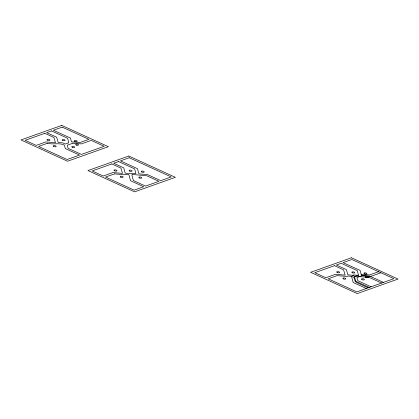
<?xml version="1.0" encoding="UTF-8"?>
<svg xmlns="http://www.w3.org/2000/svg" width="419" height="419" viewBox="0 0 419 419"><rect width="100%" height="100%" fill="white"/><g stroke="black" fill="none" stroke-linecap="round" stroke-linejoin="round"><path stroke-width="0.63" d="M352.714 275.362L353.887 274.943L358.538 275.351L357.292 270.643L341.202 263.289L336.357 265.018L346.377 269.595L347.864 274.827L352.536 275.278L354.982 276.399L358.486 275.147M378.614 271.701L369.521 274.943L361.12 274.215M380.923 272.759L371.077 276.268L362.671 275.54L356.951 277.572L357.81 280.693L371.119 286.779M383.437 282.39L370.265 276.372L362.335 275.681L361.398 275.252L360.115 270.412L343.072 262.624L351.881 259.487L393.87 278.677L356.794 291.881L328.182 278.808L337.127 275.623L346.932 276.467L348.131 276.042L351.614 276.378L354.05 277.488L354.993 280.929L369.249 287.444M381.568 283.055L369.369 277.483L355.438 276.268L354.479 276.608L356.014 282.259L368.186 287.822M366.316 288.487L353.196 282.49L351.536 276.367M61.766 125.401L20.95 139.936L67.559 161.231L108.374 146.697L61.766 125.401M44.812 133.315L25.13 140.323L36.196 145.383L45.896 141.931L55.476 142.753L53.889 137.463L44.812 133.315M51.532 130.922L46.682 132.65L56.701 137.228L58.189 142.46L62.86 142.91L65.306 144.031L68.81 142.779L67.616 138.275L51.532 130.922M62.206 127.119L53.396 130.257L70.439 138.045L71.445 141.847L79.846 142.575L88.938 139.333L62.206 127.119M47.452 143.256L38.511 146.441L67.119 159.513L79.573 155.077L65.317 148.562L64.374 145.121C59.121 142.434 53.087 144.885 47.452 143.256M72.995 143.172L67.276 145.21L68.135 148.326L81.443 154.412L104.195 146.31L91.248 140.391L81.401 143.9L72.995 143.172M128.79 156.025L87.974 170.564L134.588 191.86L175.399 177.326L128.79 156.025M111.836 163.944L92.159 170.952L103.226 176.011L112.921 172.555L122.5 173.382L120.913 168.092L111.836 163.944M118.556 161.551L113.706 163.279L123.725 167.857L125.213 173.089C128.884 174.037 132.231 172.927 135.892 173.607L134.64 168.904L118.556 161.551M129.23 157.748L120.426 160.886L137.463 168.674L138.747 173.513L139.684 173.937L147.614 174.634L160.786 180.652L171.219 176.933L129.23 157.748M114.476 173.88L105.536 177.064L134.143 190.137L143.67 186.748L130.545 180.751L128.884 174.629L125.48 174.299L124.286 174.728L114.476 173.88M132.792 174.529L131.833 174.87L133.362 180.516L145.54 186.083L158.916 181.317L146.723 175.744L132.792 174.529M351.441 257.769L310.626 272.303L357.234 293.599L398.05 279.064L351.441 257.769M334.488 265.683L314.805 272.69L325.872 277.75L335.572 274.298L345.151 275.121L343.564 269.831L334.488 265.683M364.525 273.775A1.503 0.587 9.1 0 0 366.882 273.68A1.503 0.587 9.1 0 0 364.808 272.795A1.503 0.587 9.1 0 0 364.525 273.775M352.4 272.832A1.503 0.587 9.1 0 0 354.757 272.738A1.503 0.587 9.1 0 0 352.683 271.852A1.503 0.587 9.1 0 0 352.4 272.832M337.274 272.565A1.503 0.587 9.1 0 0 339.631 272.47A1.503 0.587 9.1 0 0 337.552 271.585A1.503 0.587 9.1 0 0 337.274 272.565M343.48 278.913A1.503 0.587 9.1 0 0 345.837 278.818A1.503 0.587 9.1 0 0 343.763 277.933A1.503 0.587 9.1 0 0 343.48 278.913M362.032 279.693A1.503 0.587 9.1 0 0 364.389 279.599A1.503 0.587 9.1 0 0 362.315 278.714A1.503 0.587 9.1 0 0 362.032 279.693M365.913 277.42A1.503 0.587 9.1 0 0 368.27 277.326A1.503 0.587 9.1 0 0 366.196 276.44A1.503 0.587 9.1 0 0 365.913 277.42M139.386 177.955A1.503 0.587 9.1 0 0 141.742 177.86A1.503 0.587 9.1 0 0 139.663 176.975A1.503 0.587 9.1 0 0 139.386 177.955M120.834 177.174A1.503 0.587 9.1 0 0 123.186 177.08A1.503 0.587 9.1 0 0 121.112 176.195A1.503 0.587 9.1 0 0 120.834 177.174M114.623 170.826A1.503 0.587 9.1 0 0 116.98 170.732A1.503 0.587 9.1 0 0 114.9 169.847A1.503 0.587 9.1 0 0 114.623 170.826M129.754 171.093A1.503 0.587 9.1 0 0 132.105 170.999A1.503 0.587 9.1 0 0 130.031 170.114A1.503 0.587 9.1 0 0 129.754 171.093M141.879 172.036A1.503 0.587 9.1 0 0 144.236 171.942A1.503 0.587 9.1 0 0 142.156 171.057A1.503 0.587 9.1 0 0 141.879 172.036M72.356 147.326A1.503 0.587 9.1 0 0 74.713 147.231A1.503 0.587 9.1 0 0 72.639 146.346A1.503 0.587 9.1 0 0 72.356 147.326M53.805 146.545A1.503 0.587 9.1 0 0 56.162 146.451A1.503 0.587 9.1 0 0 54.088 145.566A1.503 0.587 9.1 0 0 53.805 146.545M47.598 140.197A1.503 0.587 9.1 0 0 49.955 140.103A1.503 0.587 9.1 0 0 47.876 139.218A1.503 0.587 9.1 0 0 47.598 140.197M62.724 140.465A1.503 0.587 9.1 0 0 65.081 140.37A1.503 0.587 9.1 0 0 63.007 139.485A1.503 0.587 9.1 0 0 62.724 140.465M74.854 141.407A1.503 0.587 9.1 0 0 77.206 141.313A1.503 0.587 9.1 0 0 75.132 140.428A1.503 0.587 9.1 0 0 74.854 141.407M76.237 145.053A1.503 0.587 9.1 0 0 78.594 144.958A1.503 0.587 9.1 0 0 76.52 144.073A1.503 0.587 9.1 0 0 76.237 145.053"/></g></svg>
